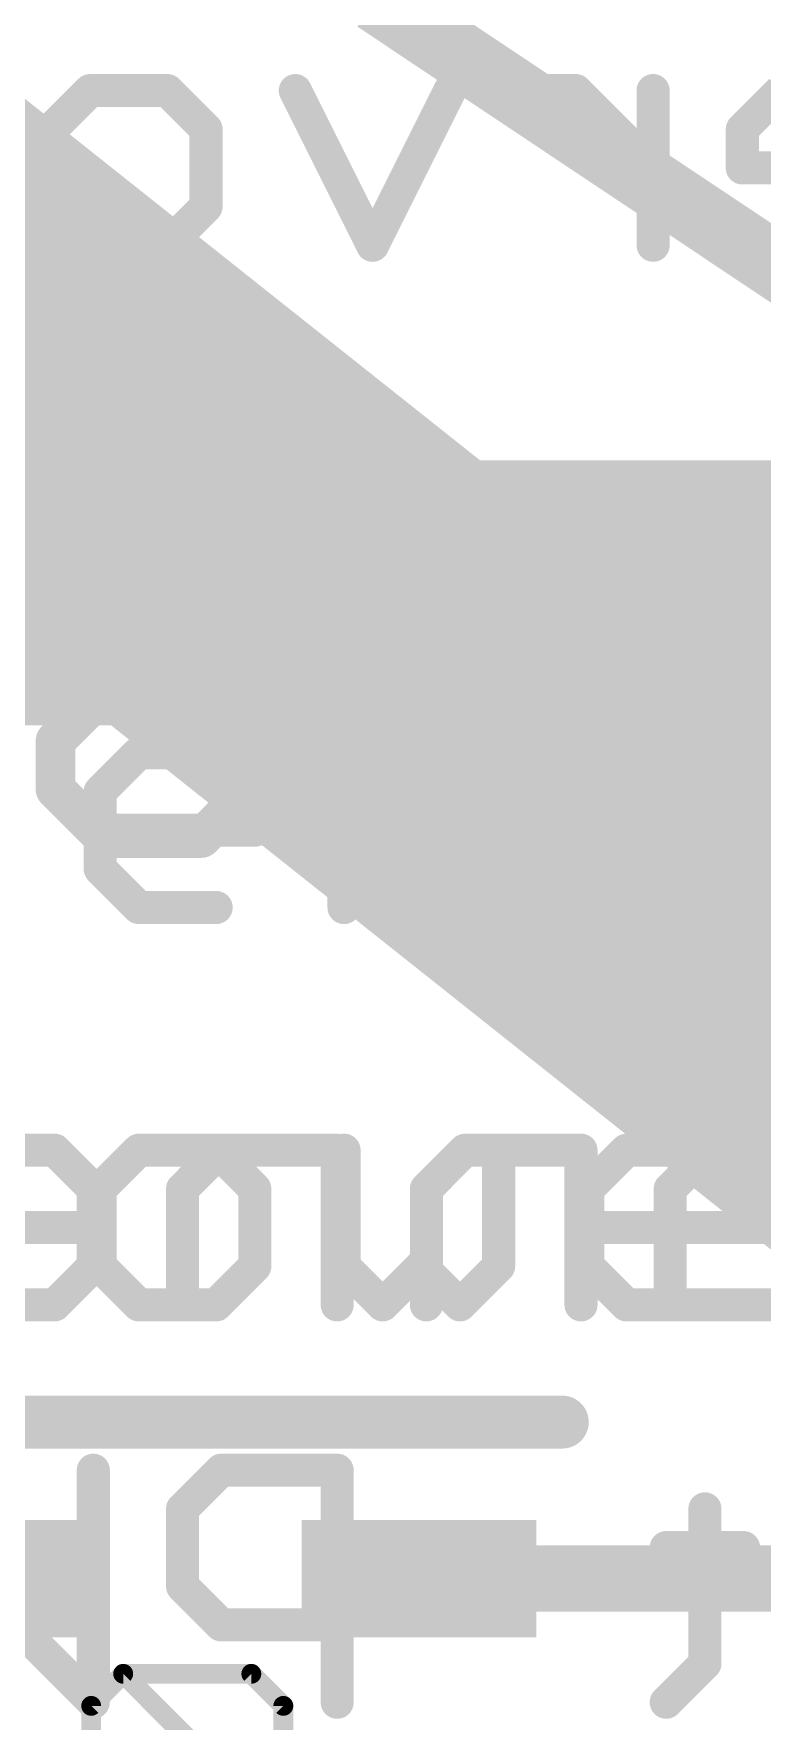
# Model space of a CAD drawing. Extents: x -1.3 to 52.1, y -0.1 to 23.3.
# Drawn here: x 10.68 to 13.47, y 11.42 to 17.89 of the extents above; entities that cross this region are included whole.
import ezdxf

# ---------------------------------------------------------------- set-up
doc = ezdxf.new("R2010")
doc.units = 0
for name, color, linetype in [('1', 12, 'CONTINUOUS'), ('16', 132, 'CONTINUOUS'), ('21', 40, 'CONTINUOUS'), ('22', 40, 'CONTINUOUS'), ('27', 5, 'CONTINUOUS')]:
    doc.layers.add(name, color=color, linetype=linetype)

# ---------------------------------------------------------------- blocks, each defined once
blk = doc.blocks.new('RECT')
blk.add_solid([(-0.5, -0.5), (0.5, -0.5), (-0.5, 0.5), (0.5, 0.5)])

msp = doc.modelspace()

# ---------------------------------------------------------------- linework, layer by layer
at = {"layer": '1'}
for points, const_width in [([(8.614, 18.183), (14.782, 13.285)], 1.6764), ([(15.421, 15.735), (11.987, 18.026)], 0.254), ([(12.153, 11.968), (14.067, 11.968)], 0.254)]:
    msp.add_lwpolyline(points, dxfattribs=dict(at, const_width=const_width))
at = {"layer": '1', "const_width": 0.127}
msp.add_lwpolyline([(12.153, 12.0315, 1), (12.153, 11.9045)], format="xyb", dxfattribs=at)
at = {"layer": '16', "const_width": 1.016}
msp.add_lwpolyline([(5.842, 15.748), (17.145, 15.748)], dxfattribs=at)
at = {"layer": '21'}
for points, const_width in [([(6.687, 15.777), (13.687, 15.777)], 0.2032), ([(10.9302, 14.9864), (11.0785, 15.1347)], 0.127), ([(11.0785, 15.1347), (11.3751, 15.1347)], 0.127), ([(11.3751, 15.1347), (11.5234, 14.9864)], 0.127), ([(11.8657, 14.5415), (11.8657, 15.1347)], 0.127), ([(11.8657, 14.8381), (12.1623, 15.1347)], 0.127), ([(12.1623, 15.1347), (12.3106, 15.1347)], 0.127), ([(12.6453, 15.1347), (12.9419, 14.5415)], 0.127), ([(12.9419, 14.5415), (13.2385, 15.1347)], 0.127), ([(10.9302, 14.6898), (10.9302, 14.9864)], 0.127), ([(11.5234, 14.9864), (11.5234, 14.8381)], 0.127), ([(11.5234, 14.8381), (10.9302, 14.8381)], 0.127), ([(11.0785, 14.5415), (10.9302, 14.6898)], 0.127), ([(11.3751, 14.5415), (11.0785, 14.5415)], 0.127), ([(11.0785, 13.6107), (10.9302, 13.4624)], 0.127), ([(11.3751, 13.6107), (11.0785, 13.6107)], 0.127), ([(11.5234, 13.4624), (11.3751, 13.6107)], 0.127), ([(11.8657, 13.6107), (11.8657, 13.1658)], 0.127), ([(12.4589, 13.1658), (12.4589, 13.6107)], 0.127), ([(12.8012, 13.4624), (12.9495, 13.6107)], 0.127), ([(12.9495, 13.6107), (13.2461, 13.6107)], 0.127), ([(13.2461, 13.6107), (13.3944, 13.4624)], 0.127), ([(10.9302, 13.4624), (10.9302, 13.1658)], 0.127), ([(11.5234, 13.1658), (11.5234, 13.4624)], 0.127), ([(12.8012, 13.1658), (12.8012, 13.4624)], 0.127), ([(13.3944, 13.4624), (13.3944, 13.3141)], 0.127), ([(13.3944, 13.3141), (12.8012, 13.3141)], 0.127), ([(10.9302, 13.1658), (11.0785, 13.0175)], 0.127), ([(11.3751, 13.0175), (11.5234, 13.1658)], 0.127), ([(11.8657, 13.1658), (12.014, 13.0175)], 0.127), ([(12.014, 13.0175), (12.1623, 13.1658)], 0.127), ([(12.1623, 13.1658), (12.3106, 13.0175)], 0.127), ([(12.3106, 13.0175), (12.4589, 13.1658)], 0.127), ([(12.9495, 13.0175), (12.8012, 13.1658)], 0.127), ([(11.0785, 13.0175), (11.3751, 13.0175)], 0.127), ([(13.2461, 13.0175), (12.9495, 13.0175)], 0.127), ([(9.903, 12.568), (12.703, 12.568)], 0.2032)]:
    msp.add_lwpolyline(points, dxfattribs=dict(at, const_width=const_width))
for points, const_width in [([(11.0785, 15.1664, 1), (11.0785, 15.1029)], 0.0635), ([(11.1009, 15.1122, 1), (11.056, 15.1571)], 0.0635), ([(11.3975, 15.1571, 1), (11.3526, 15.1122)], 0.0635), ([(11.3751, 15.1029, 1), (11.3751, 15.1664)], 0.0635), ([(11.8975, 15.1347, 1), (11.8339, 15.1347)], 0.0635), ([(12.1623, 15.1664, 1), (12.1623, 15.1029)], 0.0635), ([(12.1847, 15.1122, 1), (12.1398, 15.1571)], 0.0635), ([(12.3106, 15.1029, 1), (12.3106, 15.1664)], 0.0635), ([(12.6737, 15.1489, 1), (12.6169, 15.1205)], 0.0635), ([(13.2669, 15.1205, 1), (13.2101, 15.1489)], 0.0635), ([(10.9619, 14.9864, 1), (10.8984, 14.9864)], 0.0635), ([(10.9077, 15.0088, 1), (10.9526, 14.9639)], 0.0635), ([(11.5551, 14.9864, 1), (11.4916, 14.9864)], 0.0635), ([(11.5009, 14.9639, 1), (11.5458, 15.0088)], 0.0635), ([(10.9302, 14.8698, 1), (10.9302, 14.8063)], 0.0635), ([(11.5234, 14.8063, 1), (11.5234, 14.8698)], 0.0635), ([(11.8432, 14.8605, 1), (11.8882, 14.8156)], 0.0635), ([(11.4916, 14.8381, 1), (11.5551, 14.8381)], 0.0635), ([(10.9526, 14.7122, 1), (10.9077, 14.6673)], 0.0635), ([(10.8984, 14.6898, 1), (10.9619, 14.6898)], 0.0635), ([(11.0785, 14.5733, 1), (11.0785, 14.5098)], 0.0635), ([(11.056, 14.519, 1), (11.1009, 14.564)], 0.0635), ([(11.3751, 14.5098, 1), (11.3751, 14.5733)], 0.0635), ([(11.8339, 14.5415, 1), (11.8975, 14.5415)], 0.0635), ([(12.9135, 14.5557, 1), (12.9703, 14.5273)], 0.0635), ([(12.9135, 14.5273, 1), (12.9703, 14.5557)], 0.0635), ([(11.0785, 13.6424, 1), (11.0785, 13.5789)], 0.0635), ([(11.1009, 13.5882, 1), (11.056, 13.6331)], 0.0635), ([(11.3975, 13.6331, 1), (11.3526, 13.5882)], 0.0635), ([(11.3751, 13.5789, 1), (11.3751, 13.6424)], 0.0635), ([(11.8975, 13.6107, 1), (11.8339, 13.6107)], 0.0635), ([(12.4906, 13.6107, 1), (12.4271, 13.6107)], 0.0635), ([(12.9495, 13.6424, 1), (12.9495, 13.5789)], 0.0635), ([(12.972, 13.5882, 1), (12.9271, 13.6331)], 0.0635), ([(13.2685, 13.6331, 1), (13.2236, 13.5882)], 0.0635), ([(13.2461, 13.5789, 1), (13.2461, 13.6424)], 0.0635), ([(10.9619, 13.4624, 1), (10.8984, 13.4624)], 0.0635), ([(10.9077, 13.4848, 1), (10.9526, 13.4399)], 0.0635), ([(11.5551, 13.4624, 1), (11.4916, 13.4624)], 0.0635), ([(11.5009, 13.4399, 1), (11.5458, 13.4848)], 0.0635), ([(12.833, 13.4624, 1), (12.7695, 13.4624)], 0.0635), ([(12.7788, 13.4848, 1), (12.8237, 13.4399)], 0.0635), ([(13.4261, 13.4624, 1), (13.3626, 13.4624)], 0.0635), ([(13.3719, 13.4399, 1), (13.4168, 13.4848)], 0.0635), ([(12.8012, 13.3458, 1), (12.8012, 13.2823)], 0.0635), ([(13.3626, 13.3141, 1), (13.4261, 13.3141)], 0.0635), ([(13.3944, 13.2823, 1), (13.3944, 13.3458)], 0.0635), ([(10.9526, 13.1882, 1), (10.9077, 13.1433)], 0.0635), ([(11.5458, 13.1433, 1), (11.5009, 13.1882)], 0.0635), ([(11.8882, 13.1882, 1), (11.8432, 13.1433)], 0.0635), ([(12.1847, 13.1882, 1), (12.1398, 13.1433)], 0.0635), ([(12.1847, 13.1433, 1), (12.1398, 13.1882)], 0.0635), ([(12.4813, 13.1433, 1), (12.4364, 13.1882)], 0.0635), ([(12.8237, 13.1882, 1), (12.7788, 13.1433)], 0.0635), ([(10.8984, 13.1658, 1), (10.9619, 13.1658)], 0.0635), ([(11.4916, 13.1658, 1), (11.5551, 13.1658)], 0.0635), ([(11.8339, 13.1658, 1), (11.8975, 13.1658)], 0.0635), ([(12.4271, 13.1658, 1), (12.4906, 13.1658)], 0.0635), ([(12.7695, 13.1658, 1), (12.833, 13.1658)], 0.0635), ([(11.0785, 13.0493, 1), (11.0785, 12.9857)], 0.0635), ([(11.3751, 12.9857, 1), (11.3751, 13.0493)], 0.0635), ([(12.9495, 13.0493, 1), (12.9495, 12.9857)], 0.0635), ([(13.2461, 12.9857, 1), (13.2461, 13.0493)], 0.0635), ([(11.056, 12.995, 1), (11.1009, 13.04)], 0.0635), ([(11.3526, 13.04, 1), (11.3975, 12.995)], 0.0635), ([(11.9915, 13.04, 1), (12.0364, 12.995)], 0.0635), ([(11.9915, 12.995, 1), (12.0364, 13.04)], 0.0635), ([(12.2881, 13.04, 1), (12.333, 12.995)], 0.0635), ([(12.2881, 12.995, 1), (12.333, 13.04)], 0.0635), ([(12.9271, 12.995, 1), (12.972, 13.04)], 0.0635), ([(12.703, 12.5172, 1), (12.703, 12.6188)], 0.1016)]:
    msp.add_lwpolyline(points, format="xyb", dxfattribs=dict(at, const_width=const_width))
at = {"layer": '22'}
for points, const_width in [([(10.7432, 17.5264), (10.8915, 17.6747)], 0.127), ([(10.8915, 17.6747), (11.1881, 17.6747)], 0.127), ([(11.1881, 17.6747), (11.3363, 17.5264)], 0.127), ([(11.9753, 17.0815), (11.6787, 17.6747)], 0.127), ([(12.2719, 17.6747), (11.9753, 17.0815)], 0.127), ([(12.7549, 17.6747), (12.6066, 17.6747)], 0.127), ([(13.0515, 17.3781), (12.7549, 17.6747)], 0.127), ([(13.0515, 17.0815), (13.0515, 17.6747)], 0.127), ([(13.5421, 17.6747), (13.3938, 17.5264)], 0.127), ([(10.7432, 17.2298), (10.7432, 17.5264)], 0.127), ([(11.3363, 17.5264), (11.3363, 17.2298)], 0.127), ([(13.3938, 17.5264), (13.3938, 17.3781)], 0.127), ([(13.3938, 17.3781), (13.987, 17.3781)], 0.127), ([(10.8915, 17.0815), (10.7432, 17.2298)], 0.127), ([(11.3363, 17.2298), (11.1881, 17.0815)], 0.127), ([(11.1881, 17.0815), (10.8915, 17.0815)], 0.127), ([(10.9454, 15.9268), (10.759, 15.7403)], 0.1524), ([(11.3183, 15.9268), (10.9454, 15.9268)], 0.1524), ([(11.5047, 15.7403), (11.3183, 15.9268)], 0.1524), ([(11.9284, 15.9268), (12.3013, 15.7403)], 0.1524), ([(13.0978, 15.7403), (13.2842, 15.9268)], 0.1524), ([(13.2842, 15.9268), (13.6571, 15.9268)], 0.1524), ([(10.759, 15.7403), (10.759, 15.5539)], 0.1524), ([(11.5047, 15.5539), (11.5047, 15.7403)], 0.1524), ([(12.3013, 15.7403), (12.6741, 15.3675)], 0.1524), ([(13.0978, 14.9946), (13.0978, 15.7403)], 0.1524), ([(10.759, 15.5539), (10.9454, 15.3675)], 0.1524), ([(11.3183, 15.3675), (11.5047, 15.5539)], 0.1524), ([(10.9454, 15.3675), (10.759, 15.1811)], 0.1524), ([(11.3183, 15.3675), (10.9454, 15.3675)], 0.1524), ([(11.5047, 15.1811), (11.3183, 15.3675)], 0.1524), ([(11.9284, 15.1811), (12.1148, 15.3675)], 0.1524), ([(12.1148, 15.3675), (12.6741, 15.3675)], 0.1524), ([(12.6741, 15.3675), (12.6741, 14.9946)], 0.1524), ([(13.6571, 15.3675), (13.0978, 15.3675)], 0.1524), ([(10.759, 15.1811), (10.759, 14.9946)], 0.1524), ([(11.5047, 14.9946), (11.5047, 15.1811)], 0.1524), ([(11.9284, 14.9946), (11.9284, 15.1811)], 0.1524), ([(10.759, 14.9946), (10.9454, 14.8082)], 0.1524), ([(11.3183, 14.8082), (11.5047, 14.9946)], 0.1524), ([(12.1148, 14.8082), (11.9284, 14.9946)], 0.1524), ([(12.6741, 14.9946), (12.4877, 14.8082)], 0.1524), ([(13.2842, 14.8082), (13.0978, 14.9946)], 0.1524), ([(10.9454, 14.8082), (11.3183, 14.8082)], 0.1524), ([(12.4877, 14.8082), (12.1148, 14.8082)], 0.1524), ([(13.6571, 14.8082), (13.2842, 14.8082)], 0.1524), ([(10.7555, 13.6107), (10.4589, 13.6107)], 0.127), ([(10.9038, 13.4624), (10.7555, 13.6107)], 0.127), ([(11.3944, 13.6107), (11.2461, 13.4624)], 0.127), ([(11.8393, 13.6107), (11.3944, 13.6107)], 0.127), ([(11.8393, 13.0175), (11.8393, 13.6107)], 0.127), ([(12.3299, 13.6107), (12.1817, 13.4624)], 0.127), ([(12.7748, 13.6107), (12.3299, 13.6107)], 0.127), ([(12.7748, 13.0175), (12.7748, 13.6107)], 0.127), ([(13.2655, 13.6107), (13.1172, 13.4624)], 0.127), ([(13.5621, 13.6107), (13.2655, 13.6107)], 0.127), ([(10.9038, 13.1658), (10.9038, 13.4624)], 0.127), ([(11.2461, 13.4624), (11.2461, 13.0175)], 0.127), ([(12.1817, 13.4624), (12.1817, 13.0175)], 0.127), ([(13.1172, 13.4624), (13.1172, 13.0175)], 0.127), ([(10.3106, 13.3141), (10.9038, 13.3141)], 0.127), ([(13.5621, 13.3141), (13.1172, 13.3141)], 0.127), ([(10.7555, 13.0175), (10.9038, 13.1658)], 0.127), ([(10.4589, 13.0175), (10.7555, 13.0175)], 0.127), ([(13.1172, 13.0175), (13.5621, 13.0175)], 0.127), ([(10.9038, 12.3833), (10.9038, 11.4935)], 0.127), ([(11.3944, 12.3833), (11.2461, 12.235)], 0.127), ([(11.8393, 12.3833), (11.3944, 12.3833)], 0.127), ([(11.8393, 11.4935), (11.8393, 12.3833)], 0.127), ([(11.2461, 12.235), (11.2461, 11.9384)], 0.127), ([(13.2502, 12.235), (13.2502, 11.6418)], 0.127), ([(13.3985, 12.0867), (13.1019, 12.0867)], 0.127), ([(11.2461, 11.9384), (11.3944, 11.7901)], 0.127), ([(10.9038, 11.4935), (10.6072, 11.7901)], 0.127), ([(11.3944, 11.7901), (11.8393, 11.7901)], 0.127), ([(13.2502, 11.6418), (13.1019, 11.4935)], 0.127)]:
    msp.add_lwpolyline(points, dxfattribs=dict(at, const_width=const_width))
for points, const_width in [([(10.8915, 17.7064, 1), (10.8915, 17.6429)], 0.0635), ([(10.9139, 17.6522, 1), (10.869, 17.6971)], 0.0635), ([(11.2105, 17.6971, 1), (11.1656, 17.6522)], 0.0635), ([(11.1881, 17.6429, 1), (11.1881, 17.7064)], 0.0635), ([(11.7071, 17.6889, 1), (11.6503, 17.6605)], 0.0635), ([(12.3003, 17.6605, 1), (12.2435, 17.6889)], 0.0635), ([(12.6066, 17.7064, 1), (12.6066, 17.6429)], 0.0635), ([(12.7773, 17.6971, 1), (12.7324, 17.6522)], 0.0635), ([(12.7549, 17.6429, 1), (12.7549, 17.7064)], 0.0635), ([(13.0832, 17.6747, 1), (13.0197, 17.6747)], 0.0635), ([(10.7749, 17.5264, 1), (10.7114, 17.5264)], 0.0635), ([(10.7207, 17.5488, 1), (10.7656, 17.5039)], 0.0635), ([(11.3681, 17.5264, 1), (11.3046, 17.5264)], 0.0635), ([(11.3139, 17.5039, 1), (11.3588, 17.5488)], 0.0635), ([(13.4256, 17.5264, 1), (13.3621, 17.5264)], 0.0635), ([(13.3714, 17.5488, 1), (13.4163, 17.5039)], 0.0635), ([(13.029, 17.3556, 1), (13.0739, 17.4005)], 0.0635), ([(13.3938, 17.4098, 1), (13.3938, 17.3463)], 0.0635), ([(13.3621, 17.3781, 1), (13.4256, 17.3781)], 0.0635), ([(10.7656, 17.2522, 1), (10.7207, 17.2073)], 0.0635), ([(11.3588, 17.2073, 1), (11.3139, 17.2522)], 0.0635), ([(10.7114, 17.2298, 1), (10.7749, 17.2298)], 0.0635), ([(11.3046, 17.2298, 1), (11.3681, 17.2298)], 0.0635), ([(10.8915, 17.1133, 1), (10.8915, 17.0498)], 0.0635), ([(10.869, 17.059, 1), (10.9139, 17.104)], 0.0635), ([(11.1656, 17.104, 1), (11.2105, 17.059)], 0.0635), ([(11.1881, 17.0498, 1), (11.1881, 17.1133)], 0.0635), ([(11.9469, 17.0957, 1), (12.0037, 17.0673)], 0.0635), ([(11.9469, 17.0673, 1), (12.0037, 17.0957)], 0.0635), ([(13.0197, 17.0815, 1), (13.0832, 17.0815)], 0.0635), ([(10.9454, 15.9649, 1), (10.9454, 15.8887)], 0.0762), ([(10.9724, 15.8998, 1), (10.9185, 15.9537)], 0.0762), ([(11.3452, 15.9537, 1), (11.2913, 15.8998)], 0.0762), ([(11.3183, 15.8887, 1), (11.3183, 15.9649)], 0.0762), ([(11.9454, 15.9608, 1), (11.9114, 15.8927)], 0.0762), ([(13.2842, 15.9649, 1), (13.2842, 15.8887)], 0.0762), ([(13.3112, 15.8998, 1), (13.2573, 15.9537)], 0.0762), ([(10.7971, 15.7403, 1), (10.7209, 15.7403)], 0.0762), ([(10.7321, 15.7673, 1), (10.7859, 15.7134)], 0.0762), ([(11.5428, 15.7403, 1), (11.4666, 15.7403)], 0.0762), ([(11.4778, 15.7134, 1), (11.5317, 15.7673)], 0.0762), ([(12.3282, 15.7673, 1), (12.2743, 15.7134)], 0.0762), ([(12.2842, 15.7063, 1), (12.3183, 15.7744)], 0.0762), ([(13.1359, 15.7403, 1), (13.0597, 15.7403)], 0.0762), ([(13.0709, 15.7673, 1), (13.1247, 15.7134)], 0.0762), ([(10.786, 15.5808, 1), (10.7321, 15.527)], 0.0762), ([(11.5317, 15.527, 1), (11.4778, 15.5808)], 0.0762), ([(10.7209, 15.5539, 1), (10.7971, 15.5539)], 0.0762), ([(11.4666, 15.5539, 1), (11.5428, 15.5539)], 0.0762), ([(10.9454, 15.4056, 1), (10.9454, 15.3294)], 0.0762), ([(10.9724, 15.3405, 1), (10.9185, 15.3944)], 0.0762), ([(10.9185, 15.3405, 1), (10.9724, 15.3944)], 0.0762), ([(11.3452, 15.3944, 1), (11.2913, 15.3405)], 0.0762), ([(11.2913, 15.3944, 1), (11.3452, 15.3405)], 0.0762), ([(11.3183, 15.3294, 1), (11.3183, 15.4056)], 0.0762), ([(12.1148, 15.4056, 1), (12.1148, 15.3294)], 0.0762), ([(12.1418, 15.3405, 1), (12.0879, 15.3944)], 0.0762), ([(12.7122, 15.3675, 1), (12.636, 15.3675)], 0.0762), ([(12.6472, 15.3405, 1), (12.7011, 15.3944)], 0.0762), ([(12.6741, 15.3294, 1), (12.6741, 15.4056)], 0.0762), ([(13.0978, 15.4056, 1), (13.0978, 15.3294)], 0.0762), ([(10.7971, 15.1811, 1), (10.7209, 15.1811)], 0.0762), ([(10.7321, 15.208, 1), (10.7859, 15.1541)], 0.0762), ([(11.5428, 15.1811, 1), (11.4666, 15.1811)], 0.0762), ([(11.4778, 15.1541, 1), (11.5317, 15.208)], 0.0762), ([(11.9665, 15.1811, 1), (11.8903, 15.1811)], 0.0762), ([(11.9015, 15.208, 1), (11.9553, 15.1541)], 0.0762), ([(10.7859, 15.0216, 1), (10.7321, 14.9677)], 0.0762), ([(10.7209, 14.9946, 1), (10.7971, 14.9946)], 0.0762), ([(11.4666, 14.9946, 1), (11.5428, 14.9946)], 0.0762), ([(11.5317, 14.9677, 1), (11.4778, 15.0216)], 0.0762), ([(11.9553, 15.0216, 1), (11.9015, 14.9677)], 0.0762), ([(11.8903, 14.9946, 1), (11.9665, 14.9946)], 0.0762), ([(12.636, 14.9946, 1), (12.7122, 14.9946)], 0.0762), ([(12.7011, 14.9677, 1), (12.6472, 15.0216)], 0.0762), ([(13.1247, 15.0216, 1), (13.0709, 14.9677)], 0.0762), ([(13.0597, 14.9946, 1), (13.1359, 14.9946)], 0.0762), ([(10.9454, 14.8463, 1), (10.9454, 14.7701)], 0.0762), ([(10.9185, 14.7813, 1), (10.9724, 14.8351)], 0.0762), ([(11.2913, 14.8351, 1), (11.3452, 14.7813)], 0.0762), ([(11.3183, 14.7701, 1), (11.3183, 14.8463)], 0.0762), ([(12.1148, 14.8463, 1), (12.1148, 14.7701)], 0.0762), ([(12.0879, 14.7813, 1), (12.1418, 14.8351)], 0.0762), ([(12.4607, 14.8351, 1), (12.5146, 14.7813)], 0.0762), ([(12.4877, 14.7701, 1), (12.4877, 14.8463)], 0.0762), ([(13.2842, 14.8463, 1), (13.2842, 14.7701)], 0.0762), ([(13.2573, 14.7813, 1), (13.3112, 14.8351)], 0.0762), ([(10.7779, 13.6331, 1), (10.733, 13.5882)], 0.0635), ([(10.7555, 13.5789, 1), (10.7555, 13.6424)], 0.0635), ([(11.3944, 13.6424, 1), (11.3944, 13.5789)], 0.0635), ([(11.4169, 13.5882, 1), (11.372, 13.6331)], 0.0635), ([(11.8711, 13.6107, 1), (11.8076, 13.6107)], 0.0635), ([(11.8393, 13.5789, 1), (11.8393, 13.6424)], 0.0635), ([(12.3299, 13.6424, 1), (12.3299, 13.5789)], 0.0635), ([(12.3524, 13.5882, 1), (12.3075, 13.6331)], 0.0635), ([(12.8066, 13.6107, 1), (12.7431, 13.6107)], 0.0635), ([(12.7748, 13.5789, 1), (12.7748, 13.6424)], 0.0635), ([(13.2655, 13.6424, 1), (13.2655, 13.5789)], 0.0635), ([(13.2879, 13.5882, 1), (13.243, 13.6331)], 0.0635), ([(10.9355, 13.4624, 1), (10.872, 13.4624)], 0.0635), ([(10.8813, 13.4399, 1), (10.9262, 13.4848)], 0.0635), ([(11.2779, 13.4624, 1), (11.2144, 13.4624)], 0.0635), ([(11.2237, 13.4848, 1), (11.2686, 13.4399)], 0.0635), ([(12.2134, 13.4624, 1), (12.1499, 13.4624)], 0.0635), ([(12.1592, 13.4848, 1), (12.2041, 13.4399)], 0.0635), ([(13.1489, 13.4624, 1), (13.0854, 13.4624)], 0.0635), ([(13.0947, 13.4848, 1), (13.1396, 13.4399)], 0.0635), ([(10.9038, 13.2823, 1), (10.9038, 13.3458)], 0.0635), ([(13.1172, 13.3458, 1), (13.1172, 13.2823)], 0.0635), ([(10.9262, 13.1433, 1), (10.8813, 13.1882)], 0.0635), ([(10.872, 13.1658, 1), (10.9355, 13.1658)], 0.0635), ([(10.7555, 12.9857, 1), (10.7555, 13.0493)], 0.0635), ([(13.1172, 13.0493, 1), (13.1172, 12.9857)], 0.0635), ([(10.733, 13.04, 1), (10.7779, 12.995)], 0.0635), ([(11.2144, 13.0175, 1), (11.2779, 13.0175)], 0.0635), ([(11.8076, 13.0175, 1), (11.8711, 13.0175)], 0.0635), ([(12.1499, 13.0175, 1), (12.2134, 13.0175)], 0.0635), ([(12.7431, 13.0175, 1), (12.8066, 13.0175)], 0.0635), ([(13.0854, 13.0175, 1), (13.1489, 13.0175)], 0.0635), ([(10.9355, 12.3833, 1), (10.872, 12.3833)], 0.0635), ([(11.3944, 12.415, 1), (11.3944, 12.3515)], 0.0635), ([(11.4169, 12.3608, 1), (11.372, 12.4057)], 0.0635), ([(11.8711, 12.3833, 1), (11.8076, 12.3833)], 0.0635), ([(11.8393, 12.3515, 1), (11.8393, 12.415)], 0.0635), ([(11.2779, 12.235, 1), (11.2144, 12.235)], 0.0635), ([(13.282, 12.235, 1), (13.2185, 12.235)], 0.0635), ([(11.2237, 12.2574, 1), (11.2686, 12.2125)], 0.0635), ([(13.1019, 12.1184, 1), (13.1019, 12.0549)], 0.0635), ([(13.3985, 12.0549, 1), (13.3985, 12.1184)], 0.0635), ([(11.2686, 11.9608, 1), (11.2237, 11.9159)], 0.0635), ([(11.2144, 11.9384, 1), (11.2779, 11.9384)], 0.0635), ([(11.3944, 11.8218, 1), (11.3944, 11.7583)], 0.0635), ([(11.372, 11.7676, 1), (11.4169, 11.8125)], 0.0635), ([(11.8393, 11.7583, 1), (11.8393, 11.8218)], 0.0635), ([(13.2185, 11.6418, 1), (13.282, 11.6418)], 0.0635), ([(13.2727, 11.6193, 1), (13.2278, 11.6642)], 0.0635), ([(10.872, 11.4935, 1), (10.9355, 11.4935)], 0.0635), ([(10.8813, 11.471, 1), (10.9262, 11.516)], 0.0635), ([(11.8076, 11.4935, 1), (11.8711, 11.4935)], 0.0635), ([(13.0795, 11.516, 1), (13.1244, 11.471)], 0.0635)]:
    msp.add_lwpolyline(points, format="xyb", dxfattribs=dict(at, const_width=const_width))
at = {"layer": '27', "const_width": 0.0762}
for points in [[(10.8957, 11.4795), (11.0185, 11.6024)], [(11.0185, 11.6024), (11.51, 11.6024)], [(11.51, 11.1109), (11.0185, 11.6024)], [(11.51, 11.6024), (11.6329, 11.4795)], [(10.8957, 11.2338), (10.8957, 11.4795)], [(11.6329, 11.4795), (11.6329, 11.2338)]]:
    msp.add_lwpolyline(points, dxfattribs=at)
at = {"layer": '27', "const_width": 0.0381}
for points in [[(11.0185, 11.6215, 1), (11.0185, 11.5834)], [(11.032, 11.6159, 1), (11.0051, 11.5889)], [(11.032, 11.5889, 1), (11.0051, 11.6159)], [(11.5235, 11.6159, 1), (11.4966, 11.5889)], [(11.51, 11.5834, 1), (11.51, 11.6215)], [(10.9147, 11.4795, 1), (10.8766, 11.4795)], [(10.8822, 11.493, 1), (10.9091, 11.4661)], [(11.652, 11.4795, 1), (11.6139, 11.4795)], [(11.6194, 11.4661, 1), (11.6464, 11.493)]]:
    msp.add_lwpolyline(points, format="xyb", dxfattribs=at)

# ---------------------------------------------------------------- block references
at = {"layer": '1', "xscale": 0.45, "yscale": 0.9, "rotation": 90}
for p in [(10.453, 11.968), (12.153, 11.968)]:
    msp.add_blockref('RECT', p, dxfattribs=at)

doc.saveas('drawing.dxf')
